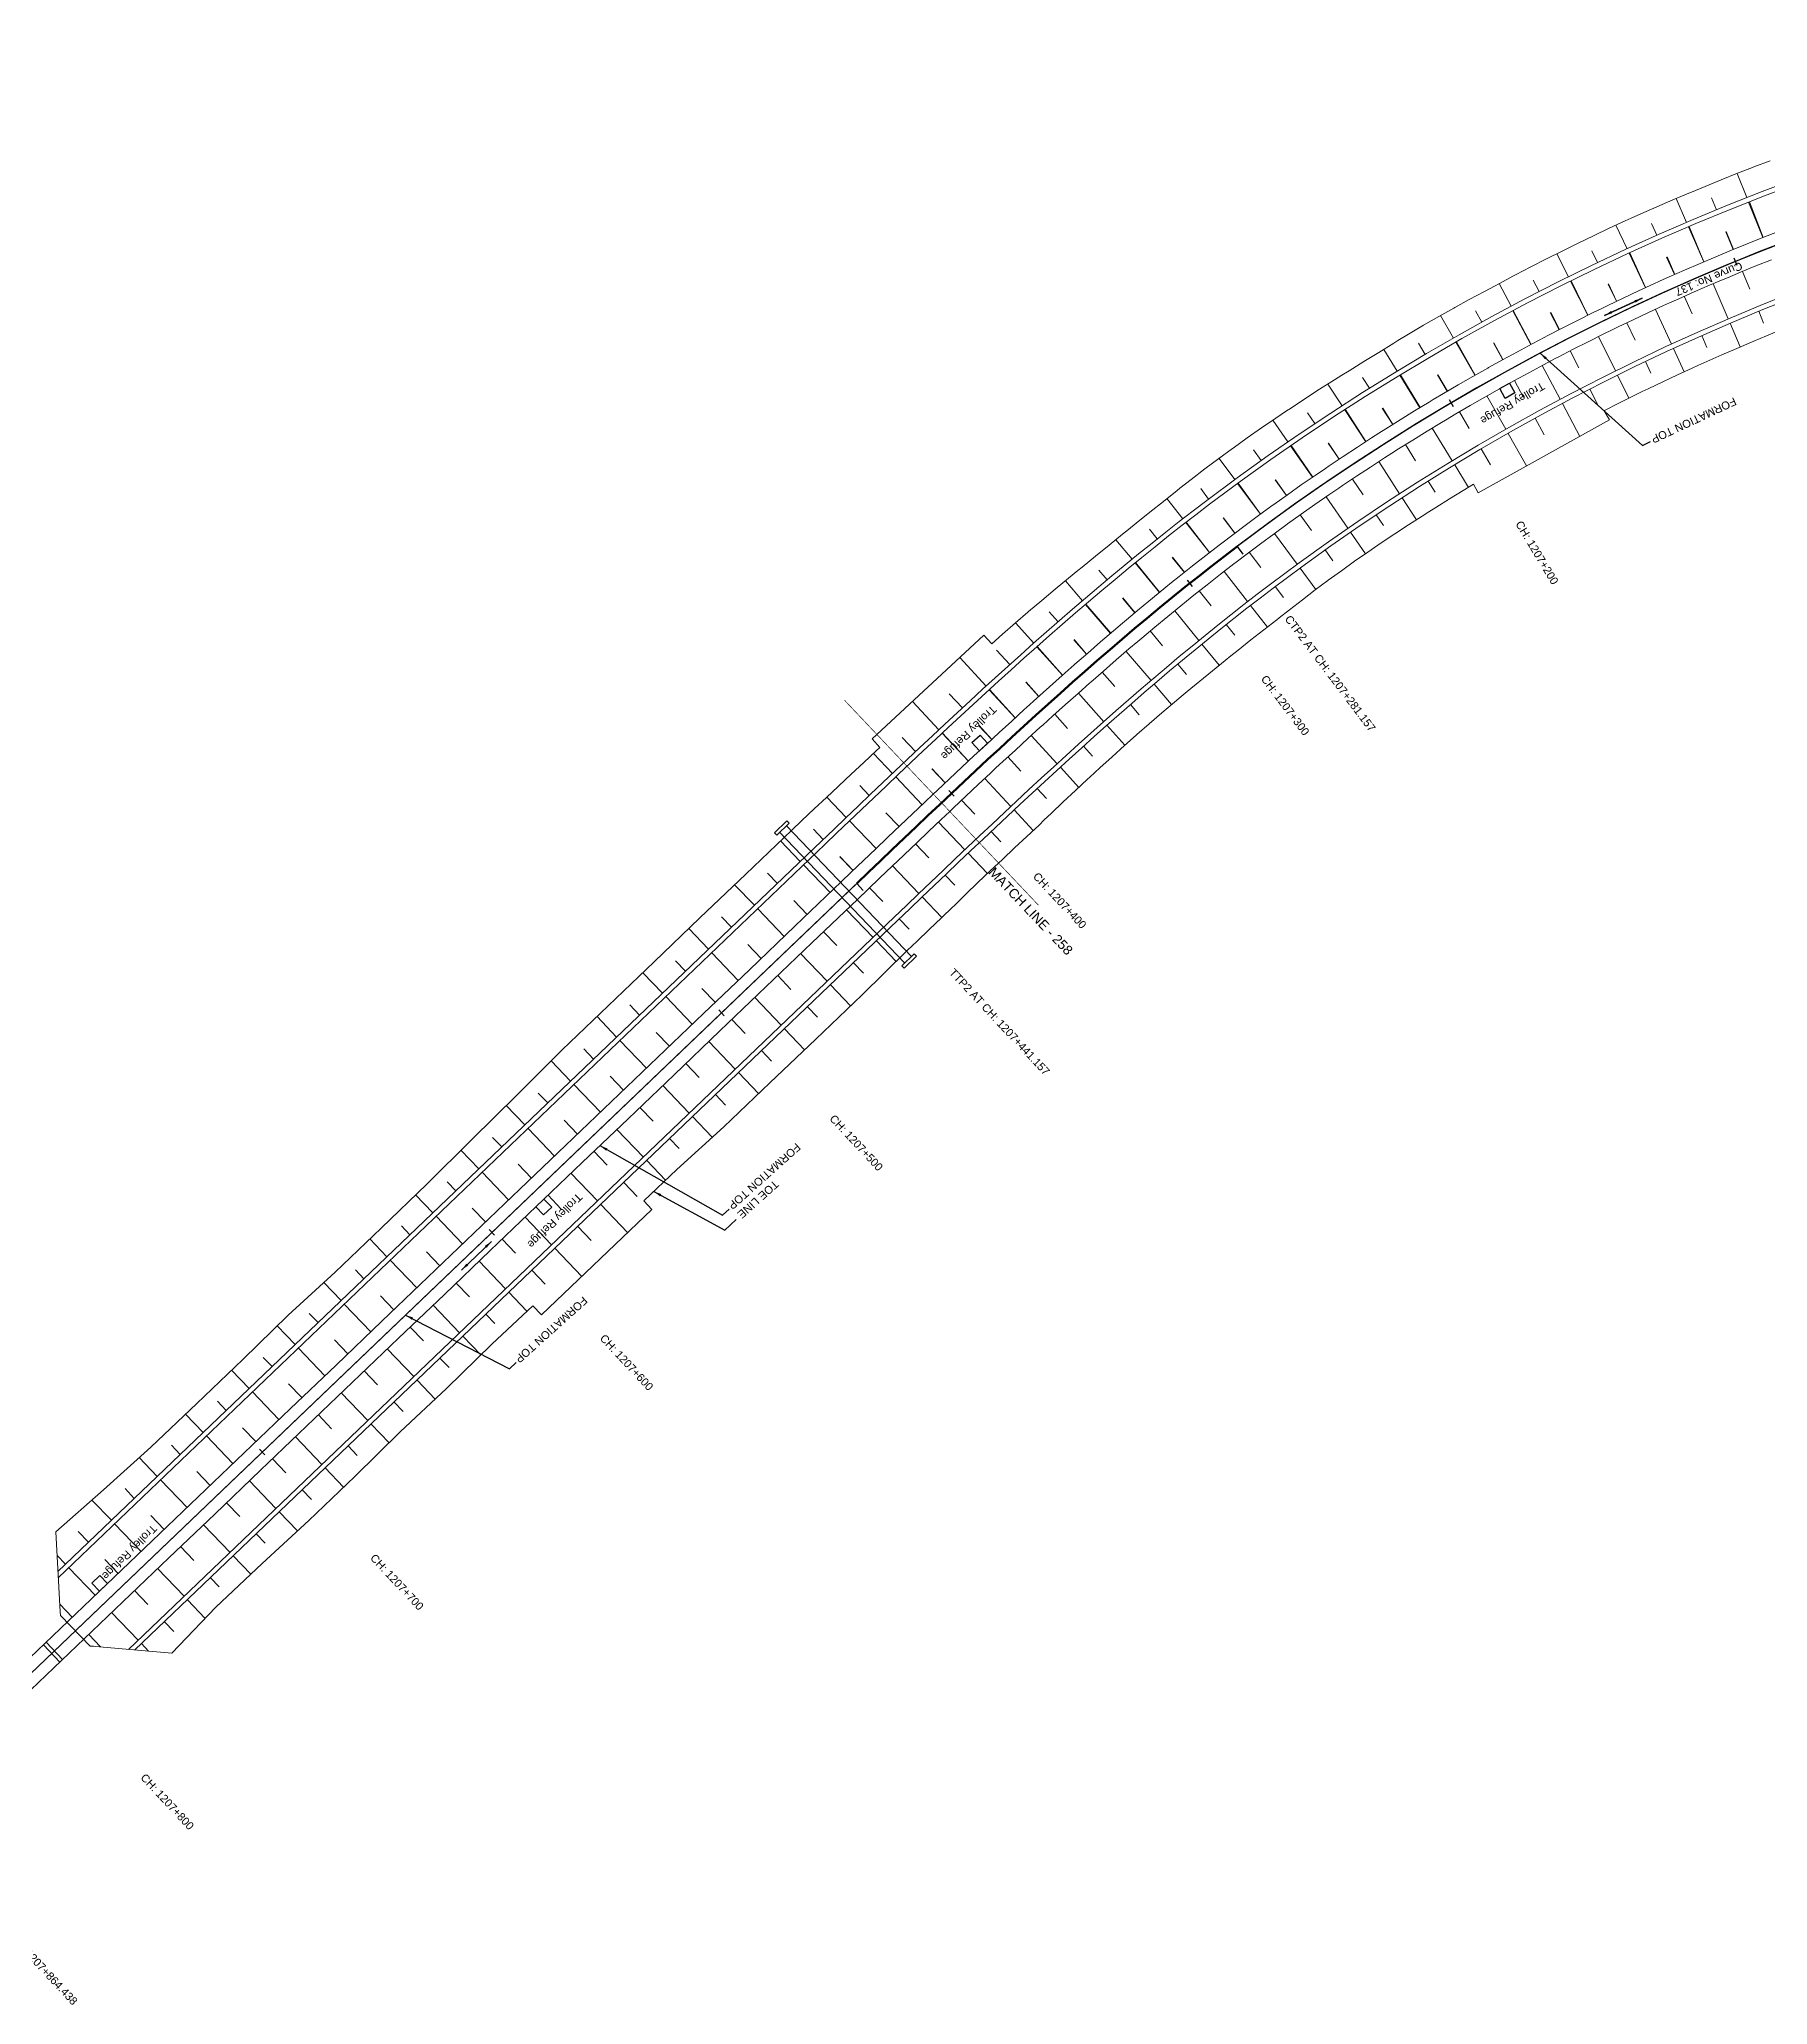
# Model space of a CAD drawing. Header units: metres. Extents: x 628619 to 633107, y 3388321 to 3391067.
# Drawn here: x 630642 to 631186, y 3389784 to 3390402 of the extents above; entities that cross this region are included whole.
import ezdxf
from ezdxf.enums import TextEntityAlignment as Align

# ---------------------------------------------------------------- set-up
doc = ezdxf.new("R2010")
doc.units = ezdxf.units.M
doc.header["$MEASUREMENT"] = 0
doc.linetypes.add('CENTER2', pattern=[1.125, 0.75, -0.125, 0.125, -0.125])
doc.linetypes.add('PHANTOM2', pattern=[1.25, 0.625, -0.125, 0.125, -0.125, 0.125, -0.125])
for name, color, linetype, lineweight in [('C-ALIG-DG-SPIRAL', 1, 'CENTER2', 70), ('C-ALIG-LABL-DG', 1, 'Continuous', 25), ('C-ALIG-LABL-DG-MARK', 1, 'Continuous', 25), ('MATCH LINE', 7, 'Continuous', 0), ('Proposed Curve_Details', 10, 'Continuous', 0), ('PROPOSED DFCC TOE LINE', 239, 'Continuous', 0), ('PROPOSED DFCC TOE SLOPES', 239, 'Continuous', 0), ('PROPOSED DFCC TRACK', 1, 'Continuous', 0), ('PROPOSED FORMATION LINE - PLAN', 187, 'Continuous', 0)]:
    doc.layers.add(name, color=color, linetype=linetype, lineweight=lineweight)
doc.layers.add('Trolley Refuse', color=10, linetype='Continuous')
doc.styles.add('Arial', font='arial.ttf')
doc.styles.get("Standard").update_dxf_attribs({"font": 'arial.ttf'})
doc.styles.add('Style-Arial', font='arial.ttf')
doc.dimstyles.new('ISO-25', dxfattribs={"dimtxt": 2.5, "dimasz": 2.5, "dimexe": 1.25, "dimexo": 0.625, "dimtad": 1, "dimtxsty": 'Standard', "dimcen": 2.5, "dimadec": 0, "dimazin": 0, "dimtfac": 1, "dimtmove": 0, "dimatfit": 3, "dimfxl": 1, "dimarcsym": 0})

# ---------------------------------------------------------------- blocks, each defined once
blk = doc.blocks.new('Tick Hor')
blk.add_lwpolyline([(-0.5, 0), (0.5, 0)])

msp = doc.modelspace()

# ---------------------------------------------------------------- linework, layer by layer
at = {"layer": 'C-ALIG-DG-SPIRAL', "color": 1, "linetype": 'Continuous', "lineweight": 30, "flags": 128}
for points in [[(632127.399, 3389827.2069, 0.55066599), (631019.8597, 3390243.2599), (631015.6176, 3390240.0274), (631011.3994, 3390236.7637), (631007.2048, 3390233.47), (631003.0329, 3390230.1473), (630998.8833, 3390226.7969), (630994.7553, 3390223.4199), (630990.6483, 3390220.0175), (630986.5614, 3390216.5909), (630982.4941, 3390213.1411), (630978.4455, 3390209.6693), (630974.4149, 3390206.1766), (630970.4015, 3390202.6642), (630966.4045, 3390199.1331), (630962.4231, 3390195.5845), (630958.4565, 3390192.0194), (630954.5037, 3390188.4389), (630950.564, 3390184.8441), (630946.6364, 3390181.236), (630942.72, 3390177.6157), (630938.814, 3390173.9842), (630934.9174, 3390170.3427), (630931.0293, 3390166.692), (630927.1489, 3390163.0333), (630923.275, 3390159.3675), (630919.4069, 3390155.6957), (630915.5436, 3390152.0189), (630911.684, 3390148.3381), (630907.8274, 3390144.6542), (630903.9726, 3390140.9684), (630900.1188, 3390137.2816), (630593.4088, 3389843.8346)], [(632127.6174, 3389826.0314, 0.55174363), (631018.9214, 3390242.519)]]:
    msp.add_lwpolyline(points, format="xyb", dxfattribs=at)
at = {"layer": 'C-ALIG-DG-SPIRAL', "color": 1, "linetype": 'Continuous', "lineweight": 50, "flags": 128}
msp.add_lwpolyline([(631018.9214, 3390242.519), (631014.8209, 3390239.3845), (631010.7429, 3390236.2209), (631006.6868, 3390233.0292), (631002.652, 3390229.8105), (630998.6381, 3390226.566), (630994.6442, 3390223.2968), (630990.6699, 3390220.0038), (630986.7144, 3390216.6883), (630982.7771, 3390213.3511), (630978.8573, 3390209.9934), (630974.9544, 3390206.6161), (630971.0675, 3390203.2203), (630967.1961, 3390199.807), (630963.3393, 3390196.3772), (630959.4964, 3390192.9317), (630955.6666, 3390189.4717), (630951.8492, 3390185.998), (630948.0434, 3390182.5117), (630944.2484, 3390179.0136), (630940.4634, 3390175.5046), (630936.6876, 3390171.9858), (630932.9201, 3390168.458), (630929.1602, 3390164.9222), (630925.4071, 3390161.3792), (630921.6599, 3390157.83), (630917.9177, 3390154.2754), (630914.1797, 3390150.7163), (630910.4452, 3390147.1538), (630906.7132, 3390143.5885), (630902.9829, 3390140.0215), (630899.2534, 3390136.4536)], dxfattribs=at)
at = {"layer": 'C-ALIG-DG-SPIRAL', "color": 1, "linetype": 'Continuous', "lineweight": 30, "flags": 128}
msp.add_lwpolyline([(630899.2534, 3390136.4536), (630593.4088, 3389843.8346)], dxfattribs=at)
at = {"layer": 'C-ALIG-LABL-DG-MARK', "color": 1, "linetype": 'Continuous', "lineweight": 25}
for p, q in [((631018.9214, 3390242.519), (631020.7346, 3390240.1289)), ((630899.2534, 3390136.4536), (630901.3273, 3390134.2859))]:
    msp.add_line(p, q, dxfattribs=at)
at = {"layer": 'MATCH LINE', "color": 10, "linetype": 'PHANTOM2', "ltscale": 15, "const_width": 0.2}
msp.add_lwpolyline([(630895.453, 3390194.1336), (630956.4338, 3390129.6514)], dxfattribs=at)
at = {"layer": 'PROPOSED DFCC TOE LINE', "lineweight": 0, "flags": 128}
for points in [[(631719.6813, 3390346.2662, 0.26732991), (631009.4001, 3390257.0399), (631005.0814, 3390253.7491), (631000.7639, 3390250.4085), (630996.4736, 3390247.0396), (630992.2099, 3390243.6438), (630987.9722, 3390240.2223), (630983.7599, 3390236.7763), (630979.5723, 3390233.3072), (630975.4086, 3390229.8161), (630971.268, 3390226.3042), (630967.1499, 3390222.7728), (630963.0534, 3390219.2231), (630958.9777, 3390215.6561), (630954.922, 3390212.0731), (630950.8855, 3390208.4753), (630946.8671, 3390204.8638), (630942.8662, 3390201.2396), (630938.8817, 3390197.604), (630934.9128, 3390193.9579), (630930.9585, 3390190.3026), (630927.018, 3390186.6391), (630923.0903, 3390182.9684), (630919.1744, 3390179.2916), (630915.2694, 3390175.6098), (630911.3744, 3390171.924), (630907.4884, 3390168.2352), (630903.6104, 3390164.5444), (630899.7444, 3390160.8574), (630895.878, 3390157.1643), (630892.0167, 3390153.4723), (630888.1596, 3390149.7823), (630647.9424, 3389919.9528)], [(631719.9719, 3390344.5167, 0.2676826), (631010.3071, 3390255.8452), (631005.995, 3390252.5593), (631001.686, 3390249.2254), (630997.404, 3390245.863), (630993.1483, 3390242.4736), (630988.9183, 3390239.0582), (630984.7133, 3390235.6183), (630980.5326, 3390232.1549), (630976.3756, 3390228.6694), (630972.2414, 3390225.1629), (630968.1293, 3390221.6367), (630964.0385, 3390218.0919), (630959.9682, 3390214.5296), (630955.9176, 3390210.9512), (630951.8858, 3390207.3576), (630947.872, 3390203.7501), (630943.8752, 3390200.1297), (630939.8946, 3390196.4976), (630935.9293, 3390192.8549), (630931.9783, 3390189.2026), (630928.0408, 3390185.5418), (630924.1157, 3390181.8737), (630920.2023, 3390178.1992), (630916.2994, 3390174.5193), (630912.4062, 3390170.8353), (630908.5218, 3390167.1479), (630904.6451, 3390163.4584), (630900.7796, 3390159.7719), (630896.914, 3390156.0796), (630893.0534, 3390152.3881), (630889.1966, 3390148.6984), (630648.0493, 3389917.9791)], [(631701.2282, 3390318.0851, 0.26491703), (631029.4121, 3390230.6745), (631025.2402, 3390227.4955), (631021.1129, 3390224.3021), (631017.0055, 3390221.0769), (631012.9175, 3390217.821), (631008.8484, 3390214.5355), (631004.7974, 3390211.2216), (631000.7639, 3390207.8801), (630996.7472, 3390204.5124), (630992.7467, 3390201.1193), (630988.7617, 3390197.7019), (630984.7913, 3390194.2614), (630980.8348, 3390190.7988), (630976.8914, 3390187.3151), (630972.9604, 3390183.8114), (630969.041, 3390180.2887), (630965.1322, 3390176.748), (630961.2333, 3390173.1905), (630957.3434, 3390169.6171), (630953.4617, 3390166.0288), (630949.5872, 3390162.4266), (630945.7191, 3390158.8116), (630941.8564, 3390155.1848), (630937.9983, 3390151.5472), (630934.1438, 3390147.8997), (630930.292, 3390144.2435), (630926.4421, 3390140.5794), (630922.5885, 3390136.9042), (630918.7407, 3390133.2289), (630914.8919, 3390129.5487), (630911.041, 3390125.8647), (630670.1604, 3389895.4005)], [(631698.7439, 3390317.4779, 0.2641052), (631030.3189, 3390229.4797), (631026.1537, 3390226.3058), (631022.035, 3390223.119), (631017.936, 3390219.9003), (631013.856, 3390216.6508), (631009.7944, 3390213.3715), (631005.7507, 3390210.0635), (631001.7242, 3390206.7279), (630997.7143, 3390203.3657), (630993.7201, 3390199.9779), (630989.741, 3390196.5658), (630985.7764, 3390193.1302), (630981.8253, 3390189.6723), (630977.887, 3390186.1931), (630973.9608, 3390182.6937), (630970.0458, 3390179.175), (630966.1412, 3390175.6382), (630962.2462, 3390172.0841), (630958.3599, 3390168.514), (630954.4815, 3390164.9287), (630950.6099, 3390161.3294), (630946.7445, 3390157.7169), (630942.8843, 3390154.0924), (630939.0283, 3390150.4567), (630935.1757, 3390146.811), (630931.3254, 3390143.1562), (630927.4767, 3390139.4933), (630923.6237, 3390135.8187), (630919.7768, 3390132.1442), (630915.9285, 3390128.4646), (630912.0779, 3390124.7808), (630672.1483, 3389895.2264)]]:
    msp.add_lwpolyline(points, format="xyb", dxfattribs=at)
for points in [[(630648.6298, 3389907.2587), (630647.2676, 3389932.4146), (630662.3222, 3389945.61), (630677.1601, 3389959.032), (630691.6256, 3389972.8433), (630706.0967, 3389986.6486), (630720.4342, 3390000.5936), (630735.1382, 3390014.1556), (630749.6316, 3390027.9376), (630763.9729, 3390041.8786), (630778.2012, 3390055.9378), (630792.4497, 3390069.9758), (630806.5931, 3390084.1236), (630821.0723, 3390097.9206), (630835.5019, 3390111.7693), (630849.9115, 3390125.6389), (630864.3679, 3390139.4597), (630878.8212, 3390153.2836), (630881.9536, 3390156.2677), (630885.8385, 3390159.927), (630889.7363, 3390163.5826), (630893.4053, 3390167.0133), (630893.6446, 3390167.2369), (630897.5606, 3390170.8928), (630901.4818, 3390174.553), (630905.396, 3390178.2301), (630906.5684, 3390179.3325), (630904.0849, 3390182.0126), (630939.273, 3390214.6191), (630941.743, 3390211.9535), (630945.1125, 3390214.9236), (630949.2093, 3390218.5093), (630953.1026, 3390221.8308), (630953.357, 3390222.0468), (630957.5226, 3390225.5725), (630961.7088, 3390229.0832), (630965.9432, 3390232.5463), (630968.8468, 3390234.9519), (630970.1647, 3390236.0328), (630974.4054, 3390239.5051), (630978.671, 3390242.9564), (630982.9328, 3390246.4214), (630984.8113, 3390247.9347), (630987.2213, 3390249.8631), (630991.5156, 3390253.3073), (630995.8162, 3390256.7544), (631000.1169, 3390260.2129), (631000.9323, 3390260.863), (631004.4627, 3390263.625), (631008.8309, 3390266.9537), (631013.2272, 3390270.2458), (631017.4705, 3390273.3586), (631017.6565, 3390273.4936), (631022.1144, 3390276.7022), (631026.5967, 3390279.8769), (631031.1352, 3390282.9707), (631034.48, 3390285.21), (631035.7024, 3390286.0217), (631040.2922, 3390289.0377), (631044.9027, 3390292.0213), (631049.5341, 3390294.9715), (631051.8943, 3390296.4534), (631054.1899, 3390297.8827), (631058.867, 3390300.7587), (631063.5382, 3390303.6435), (631068.2058, 3390306.535), (631069.5287, 3390307.3416), (631072.9018, 3390309.3805), (631077.6196, 3390312.1904), (631082.3807, 3390314.9264), (631087.1741, 3390317.6051), (631087.4473, 3390317.7563), (631091.9876, 3390320.2472), (631096.8208, 3390322.8526), (631101.6576, 3390325.4508), (631105.6893, 3390327.5934), (631106.5078, 3390328.0242), (631111.378, 3390330.5599), (631116.2673, 3390333.0586), (631121.1704, 3390335.5309), (631124.1513, 3390337.0127), (631126.0913, 3390337.9678), (631131.0314, 3390340.3663), (631135.9969, 3390342.7119), (631140.9875, 3390345.0035), (631142.8929, 3390345.8665), (631145.9953, 3390347.2573), (631151.02, 3390349.4729), (631156.0617, 3390351.6495), (631161.1173, 3390353.7936), (631161.9047, 3390354.1251), (631166.1854, 3390355.908), (631171.2697, 3390357.9833), (631176.3701, 3390360.0187), (631181.1286, 3390361.8772), (631181.4859, 3390362.0152), (631186.616, 3390363.975)], [(631190.242, 3390310.8171), (631185.5232, 3390308.8648), (631181.5503, 3390307.1885), (631180.8198, 3390306.8765), (631176.1178, 3390304.8852), (631171.4332, 3390302.8532), (631166.7639, 3390300.7865), (631163.8808, 3390299.4895), (631162.11, 3390298.685), (631157.4706, 3390296.5521), (631152.8445, 3390294.39), (631148.2347, 3390292.1935), (631146.4239, 3390291.3191), (631143.6413, 3390289.9626), (631139.0753, 3390287.6759), (631134.5434, 3390285.3227), (631134.4795, 3390285.2889), (631136.0915, 3390282.3875), (631094.8068, 3390259.4505), (631093.3204, 3390262.1259), (631090.1101, 3390260.2026), (631085.7588, 3390257.5333), (631081.4277, 3390254.8311), (631079.3021, 3390253.4884), (631077.1169, 3390252.0965), (631072.8284, 3390249.3268), (631068.5622, 3390246.5228), (631064.3189, 3390243.6843), (631063.1889, 3390242.9205), (631060.0971, 3390240.8138), (631055.9108, 3390237.8917), (631051.7559, 3390234.9254), (631047.6265, 3390231.9241), (631047.4542, 3390231.7979), (631043.5414, 3390228.8628), (631039.4871, 3390225.7616), (631035.457, 3390222.6301), (631032.1801, 3390220.0531), (631031.419, 3390219.4504), (631027.3643, 3390216.2837), (631023.2953, 3390213.1251), (631019.2466, 3390209.9304), (631016.9899, 3390208.1137), (631015.2288, 3390206.6866), (631011.2129, 3390203.4302), (631007.1978, 3390200.162), (631003.197, 3390196.8659), (631001.9547, 3390195.8347), (630999.2099, 3390193.5425), (630995.2587, 3390190.1667), (630991.3251, 3390186.7603), (630987.4032, 3390183.3304), (630987.1636, 3390183.1198), (630983.4923, 3390179.878), (630979.6097, 3390176.384), (630975.7571, 3390172.8469), (630972.6298, 3390169.9732), (630971.9026, 3390169.3025), (630968.0591, 3390165.7367), (630964.2254, 3390162.1507), (630960.4155, 3390158.5294), (630958.2842, 3390156.4858), (630956.6188, 3390154.8846), (630952.7824, 3390151.2729), (630948.939, 3390147.6589), (630945.0893, 3390144.0416), (630943.8885, 3390142.917), (630941.2309, 3390140.4236), (630937.407, 3390136.7594), (630933.5969, 3390133.0709), (630929.7858, 3390129.3738), (630929.5525, 3390129.1474), (630925.9469, 3390125.696), (630922.1036, 3390122.0129), (630918.2543, 3390118.3263), (630915.13, 3390115.3338), (630900.8591, 3390101.3191), (630886.3817, 3390087.5204), (630871.9352, 3390073.6893), (630857.4189, 3390059.9312), (630842.6329, 3390046.455), (630832.2683, 3390036.5469), (630834.7885, 3390033.9128), (630800.0679, 3390000.6936), (630797.3233, 3390003.5623), (630784.4748, 3389991.5196), (630770.184, 3389977.5258), (630755.5958, 3389963.8428), (630741.3309, 3389949.8219), (630726.8845, 3389935.9907), (630712.2016, 3389922.4068), (630697.6676, 3389908.6671), (630683.8258, 3389894.204), (630658.6254, 3389896.4104)]]:
    msp.add_lwpolyline(points, dxfattribs=at)
at = {"layer": 'PROPOSED DFCC TOE SLOPES', "flags": 128}
for points in [[(631179.3282, 3390352.3536), (631176.2648, 3390359.9767)], [(631160.3691, 3390344.5774), (631157.099, 3390352.0894)], [(631169.8209, 3390348.5332), (631168.2377, 3390352.3163)], [(631184.3808, 3390339.7804), (631179.8875, 3390350.9618)], [(631184.432, 3390339.8003), (631180.1029, 3390351.0458)], [(631141.6398, 3390336.2628), (631138.1475, 3390343.6994)], [(631150.9747, 3390340.487), (631149.2841, 3390344.2245)], [(631165.779, 3390332.1499), (631160.9678, 3390343.2021)], [(631165.8281, 3390332.1708), (631161.1762, 3390343.2867)], [(631175.0527, 3390336.0313), (631172.7163, 3390341.6145)], [(631175.1022, 3390336.0514), (631172.8556, 3390341.6419)], [(631123.1557, 3390327.4166), (631119.4877, 3390334.6824)], [(631132.3662, 3390331.9057), (631130.5721, 3390335.589)], [(631147.4019, 3390323.9931), (631142.2775, 3390334.9051)], [(631147.4504, 3390324.0154), (631142.4839, 3390334.9946)], [(631156.5614, 3390328.1369), (631154.0659, 3390333.6535)], [(631156.6102, 3390328.1585), (631154.2054, 3390333.6828)], [(631114.0104, 3390322.7964), (631112.1335, 3390326.3862)], [(631129.3122, 3390315.3403), (631124.0352, 3390326.1738)], [(631177.9235, 3390329.1024), (631180.2185, 3390323.5069)], [(631105.1493, 3390318.1618), (631101.4083, 3390325.3169)], [(631129.2644, 3390315.3165), (631123.8318, 3390326.0776)], [(631138.3023, 3390319.7194), (631135.6506, 3390325.163)], [(631138.3504, 3390319.7424), (631135.7893, 3390325.1961)], [(631159.6282, 3390321.2926), (631162.0805, 3390315.7668)], [(631168.748, 3390325.2626), (631173.4775, 3390314.1834)], [(631086.9764, 3390308.1549), (631082.8901, 3390315.2111)], [(631095.9154, 3390313.1627), (631093.9357, 3390316.6963)], [(631111.3809, 3390306.1269), (631105.6452, 3390316.7243)], [(631111.4283, 3390306.1523), (631105.8443, 3390316.8325)], [(631120.2902, 3390310.7854), (631117.4854, 3390316.1499)], [(631120.3376, 3390310.81), (631117.6222, 3390316.1886)], [(631150.5658, 3390317.1931), (631155.6081, 3390306.2543)], [(631183.0645, 3390316.5679), (631184.5934, 3390312.8403)], [(631132.6206, 3390308.6094), (631137.9726, 3390297.8179)], [(631141.5626, 3390312.9651), (631144.1711, 3390307.5117)], [(631165.1229, 3390308.9116), (631166.7646, 3390305.2126)], [(631174.0664, 3390312.8039), (631177.2432, 3390305.3618)], [(631069.3175, 3390297.7586), (631065.0887, 3390304.604)], [(631078.1098, 3390303.0198), (631076.0229, 3390306.5081)], [(631093.7681, 3390296.4267), (631087.7281, 3390306.8568)], [(631093.8145, 3390296.453), (631087.9249, 3390306.9657)], [(631102.5385, 3390301.3408), (631099.5812, 3390306.6194)], [(631102.5865, 3390301.367), (631099.7186, 3390306.6657)], [(631123.7414, 3390304.1268), (631126.5049, 3390298.7484)], [(631156.236, 3390304.8921), (631159.624, 3390297.5421)], [(631060.6012, 3390292.3724), (631058.4364, 3390295.7676)], [(631076.4415, 3390286.2267), (631070.1058, 3390296.4825)], [(631076.4871, 3390286.2544), (631070.3006, 3390296.5952)], [(631085.0685, 3390291.3884), (631081.9604, 3390296.5835)], [(631085.1145, 3390291.4154), (631082.0952, 3390296.6292)], [(631114.9272, 3390299.5183), (631120.586, 3390288.8815)], [(631138.639, 3390296.4741), (631142.2211, 3390289.2513)], [(631147.4075, 3390300.7459), (631149.15, 3390297.1029)], [(631051.9628, 3390286.8623), (631047.4865, 3390293.6671)], [(631097.5035, 3390289.923), (631103.4666, 3390279.4547)], [(631106.1804, 3390294.7842), (631109.0987, 3390289.4852)], [(631129.9325, 3390292.0774), (631132.5529, 3390286.9774)], [(631043.4039, 3390281.2293), (631041.0923, 3390284.6368)], [(631059.4123, 3390275.5376), (631052.7872, 3390285.6091)], [(631059.4571, 3390275.5666), (631052.9786, 3390285.7273)], [(631067.8888, 3390280.9427), (631064.6335, 3390286.0484)], [(631067.9341, 3390280.9711), (631064.7675, 3390286.097)], [(631088.8961, 3390284.9385), (631091.9632, 3390279.728)], [(631112.7166, 3390282.9155), (631115.5661, 3390277.7413)], [(631121.2905, 3390287.5572), (631126.7901, 3390277.2198)], [(631034.9264, 3390275.4746), (631030.1524, 3390282.3007)], [(631080.3605, 3390279.832), (631086.618, 3390269.5395)], [(631104.209, 3390278.1513), (631110.0405, 3390267.914)], [(631026.5297, 3390269.5978), (631024.0892, 3390272.9824)], [(631042.6943, 3390264.368), (631035.7861, 3390274.2454)], [(631042.7381, 3390264.3984), (631035.973, 3390274.3707)], [(631051.0135, 3390270.0123), (631047.6146, 3390275.0226)], [(631051.0579, 3390270.042), (631047.7466, 3390275.0758)], [(631071.8984, 3390274.6045), (631075.112, 3390269.4844)], [(631095.7678, 3390273.2646), (631098.7132, 3390268.2609)], [(631018.216, 3390263.6003), (631013.2587, 3390270.2689)], [(631063.5117, 3390269.2571), (631070.0595, 3390259.1471)], [(631087.3972, 3390268.2578), (631091.7113, 3390261.1619)], [(631009.9944, 3390257.4888), (631007.492, 3390260.7576)], [(631026.3003, 3390252.7249), (631019.1109, 3390262.3964)], [(631026.3444, 3390252.7569), (631019.2968, 3390262.5311)], [(631034.4556, 3390258.6055), (631030.9163, 3390263.5142)], [(631034.4996, 3390258.637), (631031.0463, 3390263.5745)], [(631046.9708, 3390258.2068), (631053.8048, 3390248.2858)], [(631055.2019, 3390263.7908), (631058.5604, 3390258.7636)], [(631079.099, 3390263.132), (631081.2986, 3390259.6274)], [(631001.8718, 3390251.2657), (630996.8791, 3390257.6091)], [(631038.8202, 3390252.5064), (631042.3224, 3390247.5747)], [(631062.7266, 3390252.5272), (631065.014, 3390249.1033)], [(631070.875, 3390257.8881), (631075.3606, 3390250.9622)], [(630993.8433, 3390244.9447), (630991.3362, 3390248.0487)], [(631010.2525, 3390240.6177), (631002.7995, 3390250.0869)], [(631010.2924, 3390240.6485), (631002.9676, 3390250.2168)], [(631018.2326, 3390246.7272), (631014.5535, 3390251.5333)], [(631018.275, 3390246.759), (631014.6806, 3390251.5943)], [(631030.7529, 3390246.6895), (631037.8709, 3390236.9674)], [(631054.6557, 3390247.0505), (631059.3237, 3390240.274)], [(630985.9065, 3390238.5324), (630980.8085, 3390244.6943)], [(631022.7706, 3390240.7557), (631026.4126, 3390235.928)], [(631046.665, 3390241.4598), (631049.0619, 3390238.0847)], [(630978.0571, 3390232.0368), (630975.4438, 3390235.1262)], [(630994.5442, 3390228.0921), (630986.8627, 3390237.3766)], [(630994.5783, 3390228.12), (630987.0067, 3390237.4943)], [(631002.3576, 3390234.4034), (630998.556, 3390239.1101)], [(631002.3946, 3390234.4329), (630998.6682, 3390239.1674)], [(631014.8713, 3390234.7086), (631022.2602, 3390225.1898)], [(631038.757, 3390235.7571), (631043.7113, 3390228.9903)], [(630970.2903, 3390225.4658), (630964.9086, 3390231.7001)], [(631007.0518, 3390228.5541), (631010.8235, 3390223.8237)], [(631030.9294, 3390229.9406), (631033.5044, 3390226.5272)], [(630962.6004, 3390218.8266), (630959.8165, 3390221.9922)], [(630979.1446, 3390215.2088), (630971.2705, 3390224.3303)], [(630979.1731, 3390215.2333), (630971.3909, 3390224.4335)], [(630986.808, 3390221.6914), (630982.9008, 3390226.3105)], [(630986.8394, 3390221.7176), (630982.9986, 3390226.3599)], [(630999.3081, 3390222.2994), (631006.9346, 3390212.97)], [(631023.1799, 3390224.0049), (631028.4906, 3390217.1634)], [(630954.9817, 3390212.1258), (630949.2445, 3390218.5393)], [(630991.636, 3390215.952), (630995.518, 3390211.3116)], [(631015.4992, 3390217.9595), (631018.1876, 3390214.5878)], [(630947.4348, 3390205.374), (630943.2912, 3390209.9385)], [(630964.0159, 3390202.0267), (630955.9818, 3390211.0078)], [(630964.0396, 3390202.0477), (630956.0819, 3390211.0963)], [(630971.5488, 3390208.6516), (630967.5534, 3390213.1947)], [(630971.5748, 3390208.6744), (630967.6377, 3390213.2352)], [(630984.0311, 3390209.5192), (630991.8593, 3390200.3583)], [(631007.884, 3390211.8087), (631013.3299, 3390205.1468)], [(630939.9488, 3390198.5777), (630931.6734, 3390207.577)], [(630976.4888, 3390203.0084), (630980.4632, 3390198.4469)], [(631000.3303, 3390205.5591), (631003.0678, 3390202.2869)], [(630932.5179, 3390191.7441), (630928.3685, 3390196.2068)], [(630949.1206, 3390188.6035), (630940.9641, 3390197.4735)], [(630949.1383, 3390188.6197), (630941.039, 3390197.5418)], [(630956.5425, 3390195.3412), (630952.476, 3390199.8208)], [(630956.5629, 3390195.3595), (630952.5459, 3390199.85)], [(630969.0045, 3390196.4263), (630977.0005, 3390187.4114)], [(630992.8338, 3390199.2179), (630998.3276, 3390192.7887)], [(630925.136, 3390184.8803), (630916.7842, 3390193.7801)], [(630985.3902, 3390192.7922), (630988.1649, 3390189.6077)], [(630934.421, 3390175.0114), (630926.2158, 3390183.8363)], [(630941.7445, 3390181.8207), (630937.6248, 3390186.2514)], [(630941.7597, 3390181.8347), (630937.6815, 3390186.2697)], [(630961.5734, 3390189.7788), (630965.6236, 3390185.2844)], [(630977.9958, 3390186.2892), (630983.5989, 3390179.9721)], [(630917.7972, 3390177.9932), (630913.5828, 3390182.4508)], [(630934.4083, 3390174.9996), (630926.1625, 3390183.7865)], [(630954.1883, 3390183.0747), (630962.3162, 3390174.1786)], [(630970.6443, 3390179.7129), (630973.4947, 3390176.5499)], [(630910.4954, 3390171.0895), (630904.5034, 3390177.3916)], [(630927.1062, 3390168.147), (630922.9498, 3390172.5433)], [(630927.1163, 3390168.1566), (630922.9934, 3390172.55)], [(630946.8439, 3390176.321), (630950.9512, 3390171.8789)], [(630963.328, 3390173.0712), (630969.1254, 3390166.7259)], [(630903.2241, 3390164.1761), (630900.1948, 3390167.35)], [(630919.832, 3390161.2697), (630911.5289, 3390170.0025)], [(630919.8397, 3390161.277), (630911.5612, 3390170.0331)], [(630939.5343, 3390169.5247), (630947.7598, 3390160.7188)], [(630956.043, 3390166.3723), (630958.9955, 3390163.1792)], [(630895.9776, 3390157.2595), (630889.8386, 3390163.6783)], [(630932.2537, 3390162.6924), (630936.4019, 3390158.2884)], [(630948.7837, 3390159.6226), (630954.8048, 3390153.1768)], [(630888.7486, 3390150.3457), (630885.6481, 3390153.5864)], [(630905.3431, 3390147.4671), (630897.0144, 3390156.1755)], [(630905.3458, 3390147.4698), (630897.026, 3390156.1865)], [(630912.5797, 3390154.3742), (630908.4025, 3390158.7507)], [(630912.5849, 3390154.3792), (630908.4334, 3390158.7456)], [(630924.9961, 3390155.8307), (630933.2869, 3390147.0863)], [(630881.5228, 3390143.4325), (630875.3104, 3390149.9257)], [(630917.7554, 3390148.9463), (630921.9284, 3390144.5658)], [(630941.5443, 3390152.829), (630944.5719, 3390149.6147)], [(630890.8901, 3390133.6418), (630882.5598, 3390142.3487)], [(630890.8901, 3390133.6419), (630882.5599, 3390142.3488)], [(630898.1157, 3390140.555), (630893.9333, 3390144.9265)], [(630898.1162, 3390140.5554), (630893.9518, 3390144.9096)], [(630910.5256, 3390142.0457), (630918.8498, 3390133.3331)], [(630934.3189, 3390145.9977), (630940.3784, 3390139.6067)], [(630867.0717, 3390129.6063), (630860.8563, 3390136.1025)], [(630874.2973, 3390136.5194), (630871.1905, 3390139.7666)], [(630903.3003, 3390135.1355), (630907.4823, 3390130.7636)], [(630927.1015, 3390139.1355), (630930.1626, 3390135.9222)], [(630876.439, 3390119.8156), (630868.1087, 3390128.5224)], [(630883.6645, 3390126.7287), (630879.4821, 3390131.1002)], [(630896.0749, 3390128.2226), (630904.4052, 3390119.5158)], [(630919.8861, 3390132.2486), (630926.0512, 3390125.7958)], [(630852.6205, 3390115.78), (630846.4113, 3390122.2699)], [(630859.8461, 3390122.6931), (630856.7371, 3390125.9427)], [(630912.6666, 3390125.3439), (630915.754, 3390122.1163)], [(630869.2134, 3390112.9025), (630865.031, 3390117.274)], [(630888.8494, 3390121.3095), (630893.0318, 3390116.9381)], [(630905.4421, 3390118.4319), (630911.6634, 3390111.9294)], [(630845.395, 3390108.8669), (630842.3008, 3390112.101)], [(630861.9878, 3390105.9894), (630853.6575, 3390114.6962)], [(630881.6238, 3390114.3964), (630889.9541, 3390105.6896)], [(630898.2166, 3390111.5189), (630901.3724, 3390108.2206)], [(630838.1694, 3390101.9538), (630831.9969, 3390108.4053)], [(630854.7623, 3390099.0763), (630850.5798, 3390103.4477)], [(630874.3982, 3390107.4833), (630878.5807, 3390103.1119)], [(630890.9911, 3390104.6058), (630897.3425, 3390097.9673)], [(630830.9438, 3390095.0407), (630827.8629, 3390098.2608)], [(630847.5367, 3390092.1632), (630839.2064, 3390100.87)], [(630867.1727, 3390100.5702), (630875.503, 3390091.8634)], [(630883.7655, 3390097.6927), (630886.9346, 3390094.3803)], [(630823.7183, 3390088.1276), (630817.5552, 3390094.5692)], [(630859.9471, 3390093.6571), (630864.1295, 3390089.2856)], [(630833.0855, 3390078.3369), (630824.7552, 3390087.0437)], [(630840.3111, 3390085.25), (630836.1287, 3390089.6215)], [(630852.7215, 3390086.744), (630861.0518, 3390078.0372)], [(630876.5399, 3390090.7796), (630882.8725, 3390084.1607)], [(630809.2671, 3390074.3013), (630803.1576, 3390080.687)], [(630816.4927, 3390081.2145), (630813.4042, 3390084.4426)], [(630845.4959, 3390079.8309), (630849.6784, 3390075.4594)], [(630869.3144, 3390083.8664), (630872.4818, 3390080.5558)], [(630818.6344, 3390064.5107), (630810.3041, 3390073.2175)], [(630825.86, 3390071.4238), (630821.6775, 3390075.7953)], [(630838.2704, 3390072.9177), (630846.6007, 3390064.2109)], [(630862.0888, 3390076.9533), (630868.4091, 3390070.3474)], [(630794.816, 3390060.4751), (630788.9886, 3390066.5659)], [(630802.0416, 3390067.3882), (630799.0637, 3390070.5007)], [(630854.8632, 3390070.0402), (630858.0071, 3390066.7543)], [(630811.4088, 3390057.5976), (630807.2264, 3390061.9691)], [(630831.0448, 3390066.0046), (630835.2272, 3390061.6332)], [(630847.6376, 3390063.1271), (630853.8273, 3390056.6577)], [(630787.5904, 3390053.562), (630784.7274, 3390056.5544)], [(630804.1833, 3390050.6845), (630795.853, 3390059.3913)], [(630823.8192, 3390059.0915), (630832.1495, 3390050.3847)], [(630840.4121, 3390056.214), (630843.4232, 3390053.0668)], [(630780.3649, 3390046.6489), (630774.745, 3390052.5227)], [(630796.9577, 3390043.7714), (630792.7753, 3390048.1428)], [(630816.5937, 3390052.1784), (630820.7761, 3390047.8069)], [(630833.1865, 3390049.3009), (630839.1212, 3390043.098)], [(630773.1393, 3390039.7358), (630770.3851, 3390042.6144)], [(630789.7321, 3390036.8582), (630781.4018, 3390045.5651)], [(630809.3681, 3390045.2653), (630817.6984, 3390036.5585)], [(630825.9609, 3390042.3878), (630830.187, 3390037.9707)], [(630765.9137, 3390032.8227), (630760.4893, 3390038.4922)], [(630802.1425, 3390038.3522), (630806.325, 3390033.9807)], [(630818.7354, 3390035.4746), (630827.1875, 3390026.6405)], [(630775.281, 3390023.032), (630766.9507, 3390031.7388)], [(630782.5066, 3390029.9451), (630778.3241, 3390034.3166)], [(630794.917, 3390031.4391), (630803.2473, 3390022.7323)], [(630751.4626, 3390018.9964), (630746.111, 3390024.5898)], [(630758.6882, 3390025.9095), (630756.0034, 3390028.7156)], [(630787.6914, 3390024.5259), (630791.8738, 3390020.1545)], [(630811.5098, 3390028.5615), (630815.7359, 3390024.1445)], [(630760.8299, 3390009.2058), (630752.4995, 3390017.9126)], [(630768.0554, 3390016.1189), (630763.873, 3390020.4904)], [(630780.4658, 3390017.6128), (630788.7961, 3390008.906)], [(630804.2842, 3390021.6484), (630812.7364, 3390012.8143)], [(630737.0114, 3390005.1702), (630731.5665, 3390010.8613)], [(630744.237, 3390012.0833), (630741.5507, 3390014.8911)], [(630773.2403, 3390010.6997), (630777.4227, 3390006.3283)], [(630797.0587, 3390014.7353), (630801.2847, 3390010.3182)], [(630753.6043, 3390002.2927), (630749.4218, 3390006.6641)], [(630789.8331, 3390007.8222), (630795.5231, 3390001.875)], [(630729.7859, 3389998.2571), (630727.0002, 3390001.1687)], [(630746.3787, 3389995.3796), (630738.0484, 3390004.0864)], [(630766.0147, 3390003.7866), (630774.345, 3389995.0798)], [(630782.6075, 3390000.9091), (630785.417, 3389997.9726)], [(630722.5603, 3389991.344), (630716.9515, 3389997.2063)], [(630739.1531, 3389988.4664), (630734.9707, 3389992.8379)], [(630758.7891, 3389996.8735), (630762.9716, 3389992.502)], [(630775.382, 3389993.996), (630781.0035, 3389988.1204)], [(630715.3347, 3389984.4309), (630712.5588, 3389987.3323)], [(630731.9276, 3389981.5533), (630723.5973, 3389990.2601)], [(630751.5635, 3389989.9604), (630759.8939, 3389981.2536)], [(630768.1564, 3389987.0828), (630771.0072, 3389984.1032)], [(630708.1092, 3389977.5177), (630702.5816, 3389983.2952)], [(630744.338, 3389983.0473), (630748.5204, 3389978.6758)], [(630760.9308, 3389980.1697), (630766.6404, 3389974.2021)], [(630700.8836, 3389970.6046), (630698.1148, 3389973.4986)], [(630717.4764, 3389967.7271), (630709.1461, 3389976.4339)], [(630724.702, 3389974.6402), (630720.5196, 3389979.0117)], [(630737.1124, 3389976.1341), (630745.4427, 3389967.4273)], [(630693.658, 3389963.6915), (630688.1118, 3389969.4884)], [(630729.8868, 3389969.221), (630734.0693, 3389964.8496)], [(630753.7052, 3389973.2566), (630756.5258, 3389970.3086)], [(630703.0253, 3389953.9009), (630694.695, 3389962.6077)], [(630710.2509, 3389960.814), (630706.0684, 3389965.1855)], [(630722.6613, 3389962.3079), (630730.9916, 3389953.6011)], [(630746.4797, 3389966.3435), (630752.1307, 3389960.437)], [(630679.2069, 3389949.8653), (630673.5559, 3389955.7717)], [(630686.4325, 3389956.7784), (630683.6558, 3389959.6806)], [(630715.4357, 3389955.3948), (630719.6181, 3389951.0233)], [(630739.2541, 3389959.4304), (630742.1262, 3389956.4285)], [(630688.5742, 3389940.0746), (630680.2439, 3389948.7814)], [(630695.7997, 3389946.9878), (630691.6173, 3389951.3592)], [(630732.0285, 3389952.5173), (630737.8218, 3389946.4622)], [(630671.9813, 3389942.9522), (630669.0591, 3389946.0065)], [(630708.2101, 3389948.4817), (630716.5404, 3389939.7749)], [(630724.803, 3389945.6042), (630727.7008, 3389942.5754)], [(630664.7558, 3389936.0391), (630658.6653, 3389942.4048)], [(630681.3486, 3389933.1615), (630677.1662, 3389937.533)], [(630700.9846, 3389941.5686), (630705.167, 3389937.1971)], [(630717.5774, 3389938.691), (630723.3179, 3389932.6911)], [(630657.5302, 3389929.1259), (630654.3341, 3389932.4665)], [(630674.123, 3389926.2484), (630665.7927, 3389934.9552)], [(630693.759, 3389934.6555), (630702.0893, 3389925.9487)], [(630710.3518, 3389931.7779), (630713.1641, 3389928.8385)], [(630650.3046, 3389922.2128), (630647.6709, 3389924.9655)], [(630686.5334, 3389927.7423), (630690.7159, 3389923.3709)], [(630703.1263, 3389924.8648), (630708.6712, 3389919.0693)], [(630659.6719, 3389912.4222), (630651.3416, 3389921.129)], [(630666.8975, 3389919.3353), (630662.715, 3389923.7068)], [(630679.3079, 3389920.8292), (630687.6382, 3389912.1224)], [(630695.9007, 3389917.9517), (630698.6525, 3389915.0756)], [(630672.0823, 3389913.9161), (630676.2647, 3389909.5446)], [(630652.4463, 3389905.5091), (630648.5012, 3389909.6324)], [(630664.8567, 3389907.003), (630673.187, 3389898.2962)], [(630688.6751, 3389911.0386), (630694.3054, 3389905.1539)], [(630657.6311, 3389900.0899), (630661.3825, 3389896.169)], [(630681.4496, 3389904.1255), (630684.417, 3389901.0239)], [(630674.224, 3389897.2124), (630676.4875, 3389894.8465)]]:
    msp.add_lwpolyline(points, dxfattribs=at)
at = {"layer": 'PROPOSED DFCC TRACK', "linetype": 'Continuous', "flags": 128}
for points in [[(630878.0166, 3390155.4482), (630874.0908, 3390151.7305), (630873.4032, 3390152.4566), (630877.329, 3390156.1743)], [(630917.3331, 3390114.3546), (630913.4563, 3390110.5859), (630914.1533, 3390109.8689), (630918.0302, 3390113.6376)]]:
    msp.add_lwpolyline(points, close=True, dxfattribs=at)
for points in [[(630916.4985, 3390113.5432), (630877.1714, 3390154.6478)], [(630914.3473, 3390111.4521), (630874.9931, 3390152.585)], [(630659.1845, 3389896.4022), (630658.0663, 3389896.4185), (630648.7978, 3389906.1059), (630648.6298, 3389907.2587)]]:
    msp.add_lwpolyline(points, dxfattribs=at)
at = {"layer": 'PROPOSED DFCC TRACK', "flags": 128}
msp.add_lwpolyline([(630643.3611, 3389896.8168), (630644.2282, 3389897.6463), (630649.413, 3389892.2272), (630648.546, 3389891.3976)], close=True, dxfattribs=at)
at = {"layer": 'PROPOSED FORMATION LINE - PLAN', "lineweight": 0, "flags": 128}
for points in [[(631188.9573, 3390341.5625), (631184.3397, 3390339.7644), (631179.3902, 3390337.7952), (631174.4558, 3390335.7886), (631170.3009, 3390334.0651), (631169.5367, 3390333.7447), (631164.6332, 3390331.6636), (631159.7455, 3390329.5455), (631154.8741, 3390327.3905), (631151.8664, 3390326.0378), (631150.0191, 3390325.1986), (631145.1808, 3390322.9701), (631140.3596, 3390320.705), (631135.5556, 3390318.4035), (631133.6687, 3390317.4872), (631130.7692, 3390316.0656), (631126.0006, 3390313.6916), (631121.2501, 3390311.2816), (631116.518, 3390308.8357), (631115.7227, 3390308.4202), (631111.8046, 3390306.3541), (631107.11, 3390303.8368), (631102.4347, 3390301.2841), (631098.043, 3390298.8442), (631097.7788, 3390298.6961), (631093.1426, 3390296.0729), (631088.5265, 3390293.4147), (631083.9305, 3390290.7216), (631080.6441, 3390288.767), (631079.3551, 3390287.9938), (631074.8005, 3390285.2314), (631070.2669, 3390282.4347), (631065.7546, 3390279.6037), (631063.5403, 3390278.197), (631061.2639, 3390276.7387), (631056.7949, 3390273.8397), (631052.3481, 3390270.907), (631047.9236, 3390267.9407), (631046.7453, 3390267.1426), (631043.5216, 3390264.9411), (631039.1425, 3390261.9081), (631034.7865, 3390258.8422), (631030.4538, 3390255.7433), (631030.273, 3390255.6129), (631026.1447, 3390252.6117), (631021.8594, 3390249.4477), (631017.5981, 3390246.2512), (631014.137, 3390243.6177), (631013.3337, 3390243.0017), (631009.094, 3390239.7213), (631004.8786, 3390236.4113), (631000.6868, 3390233.0727), (630998.3446, 3390231.1872), (630996.5181, 3390229.7069), (630992.3719, 3390226.315), (630988.2473, 3390222.8981), (630984.1438, 3390219.4575), (630982.871, 3390218.3822), (630980.0606, 3390215.9943), (630975.9969, 3390212.5096), (630971.952, 3390209.0045), (630967.9252, 3390205.4803), (630967.6794, 3390205.2641), (630963.9154, 3390201.9379), (630959.9221, 3390198.3786), (630955.9442, 3390194.8035), (630952.7283, 3390191.8924), (630951.981, 3390191.2135), (630948.0316, 3390187.6098), (630944.095, 3390183.9935), (630940.1704, 3390180.3656), (630937.9729, 3390178.325), (630936.2569, 3390176.7272), (630932.3536, 3390173.0793), (630928.4595, 3390169.423), (630924.5737, 3390165.7593), (630923.3661, 3390164.6178), (630920.6953, 3390162.0891), (630916.8233, 3390158.4137), (630912.9567, 3390154.7338), (630909.0948, 3390151.0507), (630908.8586, 3390150.8252), (630905.2363, 3390147.3651), (630901.3805, 3390143.6783), (630897.5264, 3390139.9911), (630894.4004, 3390137.0003), (630879.9492, 3390123.1741), (630865.4981, 3390109.3479), (630851.047, 3390095.5216), (630836.5958, 3390081.6954), (630822.1447, 3390067.8692), (630807.6935, 3390054.043), (630793.2424, 3390040.2167), (630778.7913, 3390026.3905), (630764.3401, 3390012.5643), (630749.889, 3389998.738), (630735.4379, 3389984.9118), (630720.9867, 3389971.0856), (630706.5356, 3389957.2594), (630692.0844, 3389943.4331), (630677.6333, 3389929.6069), (630663.1822, 3389915.7807), (630648.731, 3389901.9544), (630634.2799, 3389888.1282)], [(631187.0859, 3390332.7852), (631182.1891, 3390330.837), (631177.3073, 3390328.8518), (631173.1967, 3390327.1467), (631172.4406, 3390326.8297), (631167.5893, 3390324.7708), (631162.7538, 3390322.6753), (631157.9343, 3390320.5432), (631154.9586, 3390319.205), (631153.131, 3390318.3747), (631148.3443, 3390316.1699), (631143.5744, 3390313.9289), (631138.8216, 3390311.6519), (631136.9548, 3390310.7454), (631134.0862, 3390309.339), (631129.3685, 3390306.9903), (631124.6686, 3390304.606), (631119.9869, 3390302.1862), (631119.2001, 3390301.775), (631115.3237, 3390299.731), (631110.6792, 3390297.2405), (631106.0537, 3390294.715), (631101.7089, 3390292.3011), (631101.4474, 3390292.1546), (631096.8607, 3390289.5593), (631092.2937, 3390286.9294), (631087.7467, 3390284.2651), (631084.4954, 3390282.3314), (631083.2201, 3390281.5663), (631078.714, 3390278.8334), (631074.2287, 3390276.0665), (631069.7645, 3390273.2657), (631067.5738, 3390271.8739), (631065.3217, 3390270.4312), (631060.9004, 3390267.5631), (631056.5009, 3390264.6617), (631052.1235, 3390261.727), (631050.9578, 3390260.9374), (631047.7685, 3390258.7593), (631043.436, 3390255.7587), (631039.1264, 3390252.7254), (631034.8399, 3390249.6596), (631034.6611, 3390249.5306), (631030.5767, 3390246.5614), (631026.3371, 3390243.431), (631022.1213, 3390240.2686), (631018.6965, 3390237.6628), (631017.9015, 3390237.0532), (631013.705, 3390233.8062), (631009.531, 3390230.5287), (631005.3791, 3390227.2219), (631003.0585, 3390225.3538), (631001.2486, 3390223.8869), (630997.1389, 3390220.5249), (630993.0493, 3390217.137), (630988.9791, 3390213.7243), (630987.7164, 3390212.6574), (630984.9276, 3390210.2879), (630980.8941, 3390206.8291), (630976.8778, 3390203.3488), (630972.8779, 3390199.8482), (630972.6337, 3390199.6334), (630968.8936, 3390196.3283), (630964.9242, 3390192.7904), (630960.9687, 3390189.2353), (630957.7698, 3390186.3397), (630957.0264, 3390185.6643), (630953.0964, 3390182.0783), (630949.1777, 3390178.4784), (630945.2695, 3390174.8657), (630943.0806, 3390172.8331), (630941.371, 3390171.2412), (630937.4812, 3390167.606), (630933.5991, 3390163.961), (630929.724, 3390160.3072), (630928.5194, 3390159.1686), (630925.8547, 3390156.6458), (630921.9905, 3390152.9777), (630918.1303, 3390149.3039), (630914.2733, 3390145.6254), (630914.0374, 3390145.4002), (630910.4184, 3390141.9433), (630906.5647, 3390138.2585), (630902.7112, 3390134.572), (630899.5852, 3390131.5812), (630885.1341, 3390117.7549), (630870.6829, 3390103.9287), (630856.2318, 3390090.1025), (630841.7807, 3390076.2762), (630827.3295, 3390062.45), (630812.8784, 3390048.6238), (630798.4272, 3390034.7976), (630783.9761, 3390020.9713), (630769.525, 3390007.1451), (630755.0738, 3389993.3189), (630740.6227, 3389979.4926), (630726.1716, 3389965.6664), (630711.7204, 3389951.8402), (630697.2693, 3389938.0139), (630682.8181, 3389924.1877), (630668.367, 3389910.3615), (630653.9159, 3389896.5353), (630639.4647, 3389882.709)]]:
    msp.add_lwpolyline(points, dxfattribs=at)
at = {"layer": 'Trolley Refuse'}
for points in [[(631101.601, 3390292.2412), (631104.6605, 3390293.941), (631106.3603, 3390290.8815), (631103.3008, 3390289.1817)], [(630935.5091, 3390180.816), (630938.0764, 3390183.1949), (630940.4553, 3390180.6276), (630937.8881, 3390178.2487)], [(630798.3443, 3390034.7182), (630800.8732, 3390037.1378), (630803.2928, 3390034.6088), (630800.7639, 3390032.1892)], [(630658.582, 3389916.2234), (630661.111, 3389918.6429), (630663.5306, 3389916.114), (630661.0016, 3389913.6944)]]:
    msp.add_lwpolyline(points, close=True, dxfattribs=at)

# ---------------------------------------------------------------- block references
at = {"layer": 'C-ALIG-LABL-DG', "color": 1, "linetype": 'Continuous', "lineweight": 25}
for p, xscale, yscale, zscale, rotation in [((631175.7283, 3390332.2214), 2.5, 2.5, 2.5, 292.3580547758595), ((631086.2726, 3390287.7166), 2.5, 2.5, 2.5, 300.5431661348726), ((631004.0581, 3390230.9371), 2.5, 2.5, 2.5, 308.6374546907627), ((630929.0629, 3390164.8305), 2.499999999999999, 2.499999999999999, 2.499999999999999, 313.3007460083602), ((630856.7357, 3390095.7744), 2.5, 2.5, 2.5, 313.7340101943172), ((630784.48, 3390026.6433), 2.5, 2.5, 2.5, 313.7340101943172), ((630712.2243, 3389957.5121), 2.5, 2.5, 2.5, 313.7340101943172)]:
    msp.add_blockref('Tick Hor', p, dxfattribs=dict(at, xscale=xscale, yscale=yscale, zscale=zscale, rotation=rotation))

# ---------------------------------------------------------------- texts
at = {"layer": 'C-ALIG-LABL-DG', "color": 1, "style": 'Arial'}
for s, rotation, p in [('CH: 1207+200', 300.9668163, (631106.4203, 3390249.6684)), ('CTP2 AT CH: 1207+281.157', 306.9668163, (631033.8051, 3390219.7018)), ('CH: 1207+300', 306.9668163, (631026.2885, 3390200.8441)), ('CH: 1207+400', 313, (630954.5204, 3390138.5343)), ('TTP2 AT CH: 1207+441.157', 313, (630928.1577, 3390108.2829)), ('CH: 1207+500', 313, (630890.5134, 3390062.2781)), ('CH: 1207+600', 313, (630818.2578, 3389993.147)), ('CH: 1207+700', 313, (630746.0021, 3389924.0158)), ('CH: 1207+800', 313, (630673.7464, 3389854.8847)), ('TTP1 AT CH: 1207+864.438', 313, (630622.3125, 3389815.6633))]:
    msp.add_text(s, height=2.5, rotation=rotation, dxfattribs=at).set_placement(p)
at = {"layer": 'MATCH LINE', "color": 10, "linetype": 'Continuous'}
msp.add_text('MATCH LINE - 258', height=3, rotation=313.5013135, dxfattribs=at).set_placement((630940.5301, 3390139.8338))
at = {"layer": 'Proposed Curve_Details', "color": 1, "style": 'Style-Arial'}
msp.add_text('Curve No: 137', height=2.5, rotation=202.4930537, dxfattribs=at).set_placement((631177.3129, 3390332.2275))
at = {"layer": 'PROPOSED DFCC TOE LINE', "lineweight": 0}
msp.add_text('TOE LINE', height=2.5, rotation=221.8781705, dxfattribs=at).set_placement((630861.4759, 3390032.678), align=Align.RIGHT)
at = {"layer": 'PROPOSED DFCC TRACK', "color": 10, "linetype": 'Continuous', "lineweight": -3, "ltscale": 5}
for rotation, p in [(205.1566178, (631148.9251, 3390277.1912, 306.8582)), (221.9948469, (630791.5287, 3389987.2141, 306.8582))]:
    msp.add_text('FORMATION TOP', height=2.5, rotation=rotation, dxfattribs=at).set_placement(p, align=Align.RIGHT)
at = {"layer": 'PROPOSED FORMATION LINE - PLAN', "lineweight": 0}
msp.add_text('FORMATION TOP', height=2.5, rotation=221.8781705, dxfattribs=at).set_placement((630858.5498, 3390035.5208, 306.8582), align=Align.RIGHT)
at = {"layer": 'Trolley Refuse'}
for rotation, p in [(210.4433201, (631114.7614, 3390294.4304)), (224.2069423, (630941.7755, 3390192.7427)), (225.1216327, (630811.4295, 3390039.2435)), (225.1216327, (630677.596, 3389934.9245))]:
    msp.add_text('Trolley Refuge', height=2.5, rotation=rotation, dxfattribs=at).set_placement(p)

# ---------------------------------------------------------------- leaders
at = {"layer": 'PROPOSED DFCC TOE LINE', "lineweight": 0}
msp.add_leader([(630835.4044, 3390039.5449), (630857.7537, 3390027.309), (630861.3065, 3390030.7346)], dimstyle='ISO-25', override={"dimtxt": 3, "dimasz": 2.5, "dimgap": 0.625, "dimtad": 0, "dimdec": 3, "dimzin": 2, "dimtdec": 3}, dxfattribs=at)
at = {"layer": 'PROPOSED DFCC TRACK', "linetype": 'Continuous', "lineweight": 0}
for points in [[(631134.5062, 3390315.2612), (631146.3885, 3390320.6885)], [(631146.3885, 3390320.6885), (631134.5062, 3390315.2612)], [(630774.9429, 3390014.8136), (630784.3738, 3390023.8367)], [(630784.3738, 3390023.8367), (630774.9429, 3390014.8136)]]:
    msp.add_leader(points, dimstyle='ISO-25', override={"dimtxt": 3, "dimasz": 2.5, "dimtad": 0, "dimdec": 3, "dimzin": 2, "dimtdec": 3}, dxfattribs=at)
at = {"layer": 'PROPOSED DFCC TRACK', "color": 10, "linetype": 'Continuous', "lineweight": -3, "ltscale": 5}
for points in [[(631114.248, 3390303.4054), (631146.5225, 3390274.3008), (631149.0428, 3390275.5857)], [(630757.299, 3390000.6377), (630790.0665, 3389983.7517), (630792.1065, 3389985.7115)]]:
    msp.add_leader(points, dimstyle='ISO-25', override={"dimtxt": 3, "dimtad": 0, "dimdec": 3, "dimzin": 2, "dimtdec": 3}, dxfattribs=at)
at = {"layer": 'PROPOSED FORMATION LINE - PLAN', "lineweight": 0}
msp.add_leader([(630818.4578, 3390053.962), (630857.0805, 3390032.0613), (630859.1245, 3390034.017)], dimstyle='ISO-25', override={"dimtxt": 3, "dimasz": 2.5, "dimgap": 0.625, "dimtad": 0, "dimdec": 3, "dimzin": 2, "dimtdec": 3}, dxfattribs=at)

doc.saveas('drawing.dxf')
